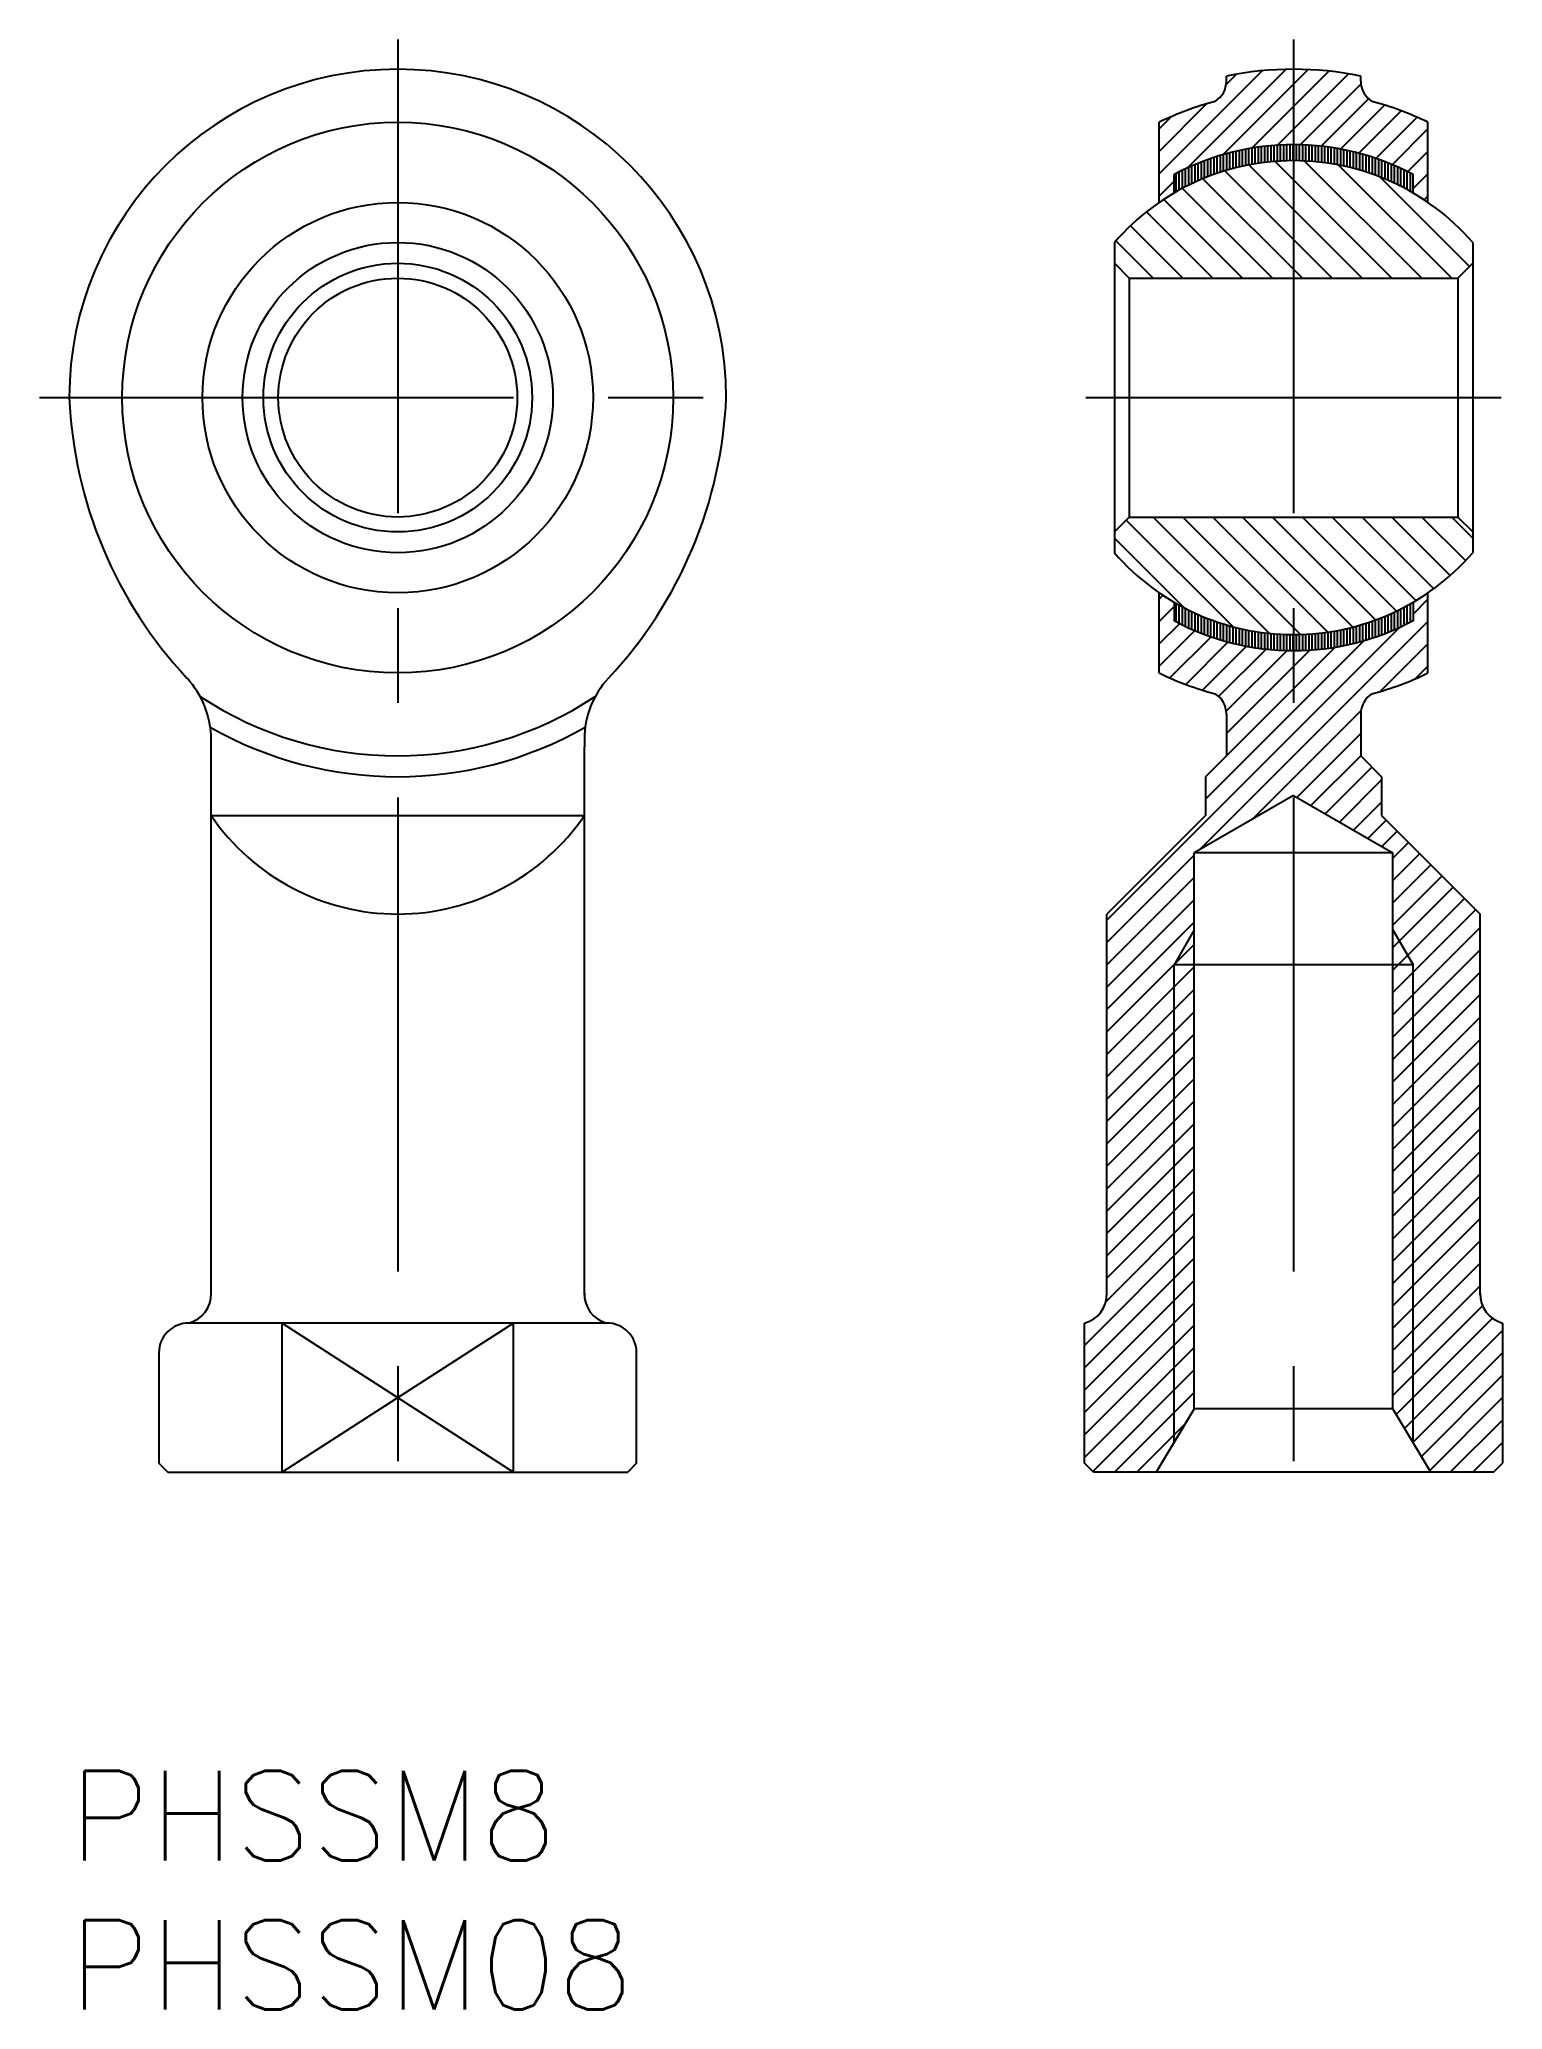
# Model space of a CAD drawing. Extents: x -1 to 48, y -8 to 58.
import ezdxf

# ---------------------------------------------------------------- set-up
doc = ezdxf.new("R2010")
doc.units = 0
doc.header["$LTSCALE"] = 0.5
doc.linetypes.add('CENTER', pattern=[50.8, 31.75, -6.35, 6.35, -6.35])
for name, color, linetype in [('MSM_CENTER', 1, 'CENTER'), ('MSM_CONTINUOUS', 7, 'CONTINUOUS'), ('MSM_NARROW', 5, 'CONTINUOUS'), ('MSM_PART_NUMBER', 7, 'CONTINUOUS')]:
    doc.layers.add(name, color=color, linetype=linetype)
doc.styles.get("Standard").update_dxf_attribs({"font": 'txt.shx', "height": 3, "bigfont": 'bigfont.shx'})

msp = doc.modelspace()

# ---------------------------------------------------------------- linework, layer by layer
at = {"layer": 'MSM_CENTER'}
for p, q in [((11, 58), (11, 9)), ((41, 58), (41, 9)), ((-1, 46), (23, 46)), ((34.043, 46), (47.957, 46))]:
    msp.add_line(p, q, dxfattribs=at)
at = {"layer": 'MSM_CONTINUOUS'}
for p, q in [((38.75, 56.6), (38.75, 56.767)), ((43.25, 56.6), (43.25, 56.767)), ((36.5, 52.539), (36.5, 55.225)), ((45.5, 52.539), (45.5, 55.225)), ((37, 52.856), (37, 53.472)), ((45, 52.856), (45, 53.472)), ((35, 51.197), (35, 40.803)), ((47, 51.197), (47, 40.803)), ((35, 50.5), (35.5, 50)), ((47, 50.5), (46.5, 50)), ((35.5, 50), (46.5, 50)), ((35.5, 50), (35.5, 42)), ((46.5, 50), (46.5, 42)), ((35, 41.5), (35.5, 42)), ((35.5, 42), (46.5, 42)), ((47, 41.5), (46.5, 42)), ((36.5, 36.775), (36.5, 39.461)), ((37, 39.144), (37, 38.528)), ((45, 39.144), (45, 38.528)), ((45.5, 36.775), (45.5, 39.461)), ((38.75, 35.4), (38.75, 34)), ((43.25, 35.4), (43.25, 34)), ((4.75, 34.3), (4.75, 34.553)), ((17.25, 34.553), (17.25, 34.3)), ((4.75, 15.937), (4.75, 34.3)), ((17.25, 15.937), (17.25, 34.3)), ((38.75, 34), (38.05, 33.3)), ((43.25, 34), (43.95, 33.3)), ((38.05, 33.3), (38.05, 32)), ((43.95, 33.3), (43.95, 32)), ((41, 32.669), (37.676, 30.75)), ((41, 32.669), (44.324, 30.75)), ((4.75, 32), (17.25, 32)), ((38.05, 32), (34.75, 28.7)), ((43.95, 32), (47.25, 28.7)), ((37.676, 12.122), (37.676, 30.75)), ((44.324, 30.75), (37.676, 30.75)), ((44.324, 12.122), (44.324, 30.75)), ((34.75, 15.937), (34.75, 28.7)), ((47.25, 15.937), (47.25, 28.7)), ((45, 27), (37, 27)), ((18, 15), (4, 15)), ((7.127, 10), (7.127, 15)), ((14.873, 10), (14.873, 15)), ((34, 10.3), (34, 15)), ((48, 15), (48, 10.3)), ((3, 14), (3, 10.3)), ((19, 10.3), (19, 14)), ((37.676, 12.122), (36.4, 10)), ((44.324, 12.122), (37.676, 12.122)), ((45.6, 10), (44.324, 12.122)), ((3, 10.3), (3.3, 10)), ((3.3, 10), (18.7, 10)), ((19, 10.3), (18.7, 10)), ((34.3, 10), (34, 10.3)), ((47.7, 10), (34.3, 10)), ((47.7, 10), (48, 10.3))]:
    msp.add_line(p, q, dxfattribs=at)
for radius in [9.225, 6.539, 5.197, 4.5, 4]:
    msp.add_circle((11, 46), radius, dxfattribs=at)
for centre, radius, start, end in [((11, 46), 11, 0, 180), ((41, 46), 11, 78.19711, 101.80289), ((37.95, 56.6), 0.8, 302.10485, 0), ((44.05, 56.6), 0.8, 180, 237.89515), ((41, 46), 10.264, 104.81743, 116.00442), ((41, 46), 10.264, 63.99558, 75.18257), ((41, 46), 8.475, 61.83733, 118.16267), ((41, 46), 7.938, 40.89545, 139.10455), ((14.686, 46.633), 14.7, 182.46888, 223.04083), ((7.314, 46.633), 14.7, 316.95917, 357.53112), ((41, 46), 7.938, 220.89545, 319.10455), ((41, 46), 8.475, 241.83733, 298.16267), ((1.75, 34.553), 3, 0, 43.04083), ((20.25, 34.553), 3, 136.95917, 180), ((41, 46), 10.264, 243.99558, 255.18257), ((41, 46), 10.264, 284.81743, 296.00442), ((11, 46), 12, 236.54166, 303.45834), ((37.95, 35.4), 0.8, 0, 57.89515), ((44.05, 35.4), 0.8, 122.10485, 180), ((11, 46), 12.7, 240.37541, 299.62459), ((11, 36.269), 7.569, 214.33189, 325.66811), ((3.751, 15.968), 1, 284.44791, 1.81229), ((18.249, 15.968), 1, 178.18771, 255.55209), ((33.751, 15.968), 1, 284.44791, 1.81229), ((48.249, 15.968), 1, 178.18771, 255.55209), ((4, 14), 1, 90, 180), ((18, 14), 1, 0, 90)]:
    msp.add_arc(centre, radius, start, end, dxfattribs=at)
at = {"layer": 'MSM_NARROW'}
for p, q in [((36.5, 53.5), (39.948, 56.948)), ((37.44, 53.69), (40.743, 56.993)), ((38.634, 54.134), (41.489, 56.989)), ((38.739, 56.489), (39.077, 56.827)), ((39.606, 54.356), (42.186, 56.936)), ((40.458, 54.458), (42.842, 56.842)), ((41.218, 54.468), (43.259, 56.509)), ((36.5, 54.25), (38.089, 55.839)), ((41.922, 54.422), (43.511, 56.011)), ((42.576, 54.326), (44.049, 55.799)), ((43.185, 54.185), (44.608, 55.608)), ((36.5, 55), (36.914, 55.414)), ((43.759, 54.009), (45.14, 55.39)), ((44.301, 53.801), (45.5, 55)), ((38.655, 53.579), (38.655, 54.14)), ((38.761, 53.611), (38.761, 54.17)), ((38.867, 53.644), (38.867, 54.2)), ((38.973, 53.673), (38.973, 54.228)), ((39.079, 53.698), (39.079, 54.251)), ((39.185, 53.723), (39.185, 54.274)), ((39.291, 53.748), (39.291, 54.297)), ((39.397, 53.773), (39.397, 54.321)), ((39.503, 53.793), (39.503, 54.34)), ((39.609, 53.811), (39.609, 54.357)), ((39.715, 53.828), (39.715, 54.373)), ((39.821, 53.846), (39.821, 54.389)), ((39.927, 53.864), (39.927, 54.406)), ((40.033, 53.876), (40.033, 54.418)), ((40.139, 53.887), (40.139, 54.428)), ((40.245, 53.897), (40.245, 54.437)), ((40.352, 53.908), (40.352, 54.447)), ((40.458, 53.918), (40.458, 54.457)), ((40.564, 53.923), (40.564, 54.462)), ((40.67, 53.927), (40.67, 54.465)), ((40.776, 53.93), (40.776, 54.468)), ((40.882, 53.934), (40.882, 54.471)), ((40.988, 53.937), (40.988, 54.475)), ((41.094, 53.934), (41.094, 54.472)), ((41.2, 53.931), (41.2, 54.469)), ((41.306, 53.927), (41.306, 54.466)), ((41.412, 53.924), (41.412, 54.462)), ((41.518, 53.92), (41.518, 54.459)), ((41.624, 53.91), (41.624, 54.449)), ((41.73, 53.9), (41.73, 54.44)), ((41.836, 53.889), (41.836, 54.43)), ((41.943, 53.879), (41.943, 54.42)), ((42.049, 53.868), (42.049, 54.41)), ((42.155, 53.85), (42.155, 54.393)), ((42.261, 53.832), (42.261, 54.377)), ((42.367, 53.815), (42.367, 54.36)), ((42.473, 53.797), (42.473, 54.344)), ((42.579, 53.778), (42.579, 54.326)), ((42.685, 53.753), (42.685, 54.303)), ((42.791, 53.728), (42.791, 54.28)), ((42.897, 53.703), (42.897, 54.256)), ((43.003, 53.678), (43.003, 54.233)), ((43.109, 53.651), (43.109, 54.207)), ((43.215, 53.618), (43.215, 54.177)), ((43.321, 53.586), (43.321, 54.147)), ((44.814, 53.564), (45.5, 54.25)), ((37.064, 52.89), (37.064, 53.503)), ((37.17, 52.948), (37.17, 53.556)), ((37.276, 53.005), (37.276, 53.609)), ((37.382, 53.062), (37.382, 53.661)), ((37.488, 53.117), (37.488, 53.712)), ((37.594, 53.166), (37.594, 53.757)), ((37.7, 53.214), (37.7, 53.802)), ((37.806, 53.263), (37.806, 53.847)), ((37.912, 53.311), (37.912, 53.891)), ((38.018, 53.354), (38.018, 53.931)), ((38.124, 53.394), (38.124, 53.968)), ((38.23, 53.434), (38.23, 54.005)), ((38.336, 53.474), (38.336, 54.043)), ((38.442, 53.514), (38.442, 54.08)), ((38.548, 53.546), (38.548, 54.11)), ((42.295, 50), (38.702, 53.593)), ((43.295, 50), (39.5, 53.795)), ((44.295, 50), (40.381, 53.913)), ((45.295, 50), (41.369, 53.925)), ((46.295, 50), (42.502, 53.792)), ((43.427, 53.553), (43.427, 54.117)), ((43.534, 53.521), (43.534, 54.087)), ((43.64, 53.484), (43.64, 54.051)), ((43.746, 53.443), (43.746, 54.014)), ((43.852, 53.403), (43.852, 53.977)), ((43.958, 53.363), (43.958, 53.939)), ((44.064, 53.322), (44.064, 53.901)), ((44.17, 53.274), (44.17, 53.857)), ((44.276, 53.225), (44.276, 53.812)), ((44.382, 53.177), (44.382, 53.767)), ((44.488, 53.128), (44.488, 53.722)), ((44.594, 53.075), (44.594, 53.673)), ((44.7, 53.018), (44.7, 53.62)), ((44.806, 52.961), (44.806, 53.568)), ((44.912, 52.903), (44.912, 53.515)), ((45, 53), (45.5, 53.5)), ((36.5, 52.75), (37, 53.25)), ((40.295, 50), (37.285, 53.01)), ((41.295, 50), (37.962, 53.332)), ((46.897, 50.397), (43.916, 53.379)), ((38.295, 50), (36.074, 52.221)), ((39.295, 50), (36.655, 52.639)), ((45.373, 52.623), (45.5, 52.75)), ((37.295, 50), (35.54, 51.755)), ((36.295, 50), (35.047, 51.248)), ((38.966, 38.329), (35.397, 41.897)), ((40.186, 38.109), (36.295, 42)), ((41.229, 38.066), (37.295, 42)), ((42.149, 38.146), (38.295, 42)), ((42.979, 38.316), (39.295, 42)), ((43.74, 38.555), (40.295, 42)), ((44.443, 38.851), (41.295, 42)), ((45.092, 39.202), (42.295, 42)), ((45.692, 39.603), (43.295, 42)), ((46.248, 40.046), (44.295, 42)), ((46.755, 40.539), (45.295, 42)), ((47, 41.295), (46.295, 42)), ((37.327, 38.967), (35, 41.295)), ((36.5, 39.25), (36.627, 39.377)), ((36.5, 38.5), (37, 39)), ((37.064, 38.497), (37.064, 39.11)), ((37.17, 38.444), (37.17, 39.052)), ((37.276, 38.391), (37.276, 38.995)), ((44.7, 38.38), (44.7, 38.982)), ((44.806, 38.432), (44.806, 39.039)), ((44.912, 38.485), (44.912, 39.097)), ((45, 38.75), (45.5, 39.25)), ((34.75, 28.5), (44.558, 38.308)), ((36.5, 37.75), (37.186, 38.436)), ((37.382, 38.339), (37.382, 38.938)), ((37.488, 38.288), (37.488, 38.883)), ((37.594, 38.243), (37.594, 38.834)), ((37.7, 38.198), (37.7, 38.786)), ((37.806, 38.153), (37.806, 38.737)), ((37.85, 30.85), (45.5, 38.5)), ((37.912, 38.109), (37.912, 38.689)), ((38.018, 38.069), (38.018, 38.646)), ((38.124, 38.032), (38.124, 38.606)), ((38.23, 37.995), (38.23, 38.566)), ((38.336, 37.957), (38.336, 38.526)), ((38.442, 37.92), (38.442, 38.486)), ((38.548, 37.89), (38.548, 38.454)), ((38.655, 37.86), (38.655, 38.421)), ((38.761, 37.83), (38.761, 38.389)), ((38.867, 37.8), (38.867, 38.356)), ((38.973, 37.772), (38.973, 38.327)), ((39.079, 37.749), (39.079, 38.302)), ((42.897, 37.744), (42.897, 38.297)), ((43.003, 37.767), (43.003, 38.322)), ((43.109, 37.793), (43.109, 38.349)), ((43.215, 37.823), (43.215, 38.382)), ((43.321, 37.853), (43.321, 38.414)), ((43.427, 37.883), (43.427, 38.447)), ((43.534, 37.913), (43.534, 38.479)), ((43.64, 37.949), (43.64, 38.516)), ((43.746, 37.986), (43.746, 38.557)), ((43.852, 38.023), (43.852, 38.597)), ((43.958, 38.061), (43.958, 38.637)), ((44.064, 38.099), (44.064, 38.678)), ((44.17, 38.143), (44.17, 38.726)), ((44.276, 38.188), (44.276, 38.775)), ((44.382, 38.233), (44.382, 38.823)), ((44.488, 38.278), (44.488, 38.872)), ((44.594, 38.327), (44.594, 38.925)), ((36.5, 37), (37.699, 38.199)), ((36.86, 36.61), (38.241, 37.991)), ((37.392, 36.392), (38.815, 37.815)), ((37.951, 36.201), (39.424, 37.674)), ((38.05, 32.55), (43.36, 37.86)), ((38.75, 34), (42.39, 37.64)), ((39.185, 37.726), (39.185, 38.277)), ((39.291, 37.703), (39.291, 38.252)), ((39.397, 37.679), (39.397, 38.227)), ((39.503, 37.66), (39.503, 38.207)), ((39.609, 37.643), (39.609, 38.189)), ((39.715, 37.627), (39.715, 38.172)), ((39.821, 37.611), (39.821, 38.154)), ((39.927, 37.594), (39.927, 38.136)), ((40.033, 37.582), (40.033, 38.124)), ((40.139, 37.572), (40.139, 38.113)), ((40.245, 37.563), (40.245, 38.103)), ((40.352, 37.553), (40.352, 38.092)), ((40.458, 37.543), (40.458, 38.082)), ((40.564, 37.538), (40.564, 38.077)), ((40.67, 37.535), (40.67, 38.073)), ((40.776, 37.532), (40.776, 38.07)), ((40.882, 37.529), (40.882, 38.066)), ((40.988, 37.525), (40.988, 38.063)), ((41.094, 37.528), (41.094, 38.066)), ((41.2, 37.531), (41.2, 38.069)), ((41.306, 37.534), (41.306, 38.073)), ((41.412, 37.538), (41.412, 38.076)), ((41.518, 37.541), (41.518, 38.08)), ((41.624, 37.551), (41.624, 38.09)), ((41.73, 37.56), (41.73, 38.1)), ((41.836, 37.57), (41.836, 38.111)), ((41.943, 37.58), (41.943, 38.121)), ((42.049, 37.59), (42.049, 38.132)), ((42.155, 37.607), (42.155, 38.15)), ((42.261, 37.623), (42.261, 38.168)), ((42.367, 37.64), (42.367, 38.185)), ((42.473, 37.656), (42.473, 38.203)), ((42.579, 37.674), (42.579, 38.222)), ((42.685, 37.697), (42.685, 38.247)), ((42.791, 37.72), (42.791, 38.272)), ((43.911, 36.161), (45.5, 37.75)), ((38.489, 35.989), (40.078, 37.578)), ((38.741, 35.491), (40.782, 37.532)), ((38.75, 34.75), (41.542, 37.542)), ((45.086, 36.586), (45.5, 37)), ((39.625, 31.875), (43.257, 35.507)), ((41.107, 32.607), (43.25, 34.75)), ((41.583, 32.333), (43.25, 34)), ((42.058, 32.058), (43.625, 33.625)), ((42.533, 31.783), (43.95, 33.2)), ((43.009, 31.509), (43.95, 32.45)), ((43.484, 31.234), (44.1, 31.85)), ((43.96, 30.96), (44.475, 31.475)), ((44.324, 30.574), (44.85, 31.1)), ((34.75, 27.75), (37.676, 30.677)), ((44.324, 29.824), (45.225, 30.725)), ((34.75, 27), (37.676, 29.927)), ((44.324, 29.074), (45.6, 30.35)), ((44.324, 28.324), (45.975, 29.975)), ((34.75, 26.25), (37.676, 29.177)), ((44.324, 27.574), (46.35, 29.6)), ((44.324, 26.824), (46.725, 29.225)), ((34.75, 25.5), (37.676, 28.427)), ((44.324, 26.074), (47.1, 28.85)), ((37.676, 28.172), (37, 27)), ((44.324, 25.324), (47.25, 28.25)), ((44.324, 28.172), (45, 27)), ((34.75, 24.75), (37.676, 27.677)), ((44.324, 24.574), (47.25, 27.5)), ((34.75, 24), (37.676, 26.927)), ((37, 10.997), (37, 27)), ((44.324, 23.824), (47.25, 26.75)), ((45, 11), (45, 27)), ((34.75, 23.25), (37.676, 26.177)), ((44.324, 23.074), (47.25, 26)), ((34.75, 22.5), (37.676, 25.427)), ((44.324, 22.324), (47.25, 25.25)), ((34.75, 21.75), (37.676, 24.677)), ((44.324, 21.574), (47.25, 24.5)), ((34.75, 21), (37.676, 23.927)), ((34.75, 20.25), (37.676, 23.177)), ((44.324, 20.824), (47.25, 23.75)), ((44.324, 20.074), (47.25, 23)), ((34.75, 19.5), (37.676, 22.427)), ((44.324, 19.324), (47.25, 22.25)), ((34.75, 18.75), (37.676, 21.677)), ((44.324, 18.574), (47.25, 21.5)), ((34.75, 18), (37.676, 20.927)), ((44.324, 17.824), (47.25, 20.75)), ((34.75, 17.25), (37.676, 20.177)), ((44.324, 17.074), (47.25, 20)), ((34.75, 16.5), (37.676, 19.427)), ((44.324, 16.324), (47.25, 19.25)), ((34.715, 15.715), (37.676, 18.677)), ((44.324, 15.574), (47.25, 18.5)), ((34, 14.25), (37.676, 17.927)), ((34, 13.5), (37.676, 17.177)), ((44.324, 14.824), (47.25, 17.75)), ((44.324, 14.074), (47.25, 17)), ((34, 12.75), (37.676, 16.427)), ((44.324, 13.324), (47.25, 16.25)), ((34, 12), (37.676, 15.677)), ((44.324, 12.574), (47.329, 15.579)), ((7.127, 15), (14.873, 10)), ((14.873, 15), (7.127, 10)), ((34, 11.25), (37.676, 14.927)), ((44.436, 11.936), (47.661, 15.161)), ((44.717, 11.467), (48, 14.75)), ((34, 10.5), (37.676, 14.177)), ((44.999, 10.999), (48, 14)), ((34.275, 10.025), (37.676, 13.427)), ((45.281, 10.531), (48, 13.25)), ((35, 10), (37.676, 12.677)), ((45.562, 10.062), (48, 12.5)), ((35.75, 10), (37.382, 11.632)), ((46.25, 10), (48, 11.75)), ((47, 10), (48, 11))]:
    msp.add_line(p, q, dxfattribs=at)

# ---------------------------------------------------------------- texts
at = {"layer": 'MSM_PART_NUMBER'}
for s, p in [('PHSSM8', (0, -3)), ('PHSSM08', (0, -8))]:
    msp.add_text(s, height=3, dxfattribs=at).set_placement(p)

doc.saveas('drawing.dxf')
